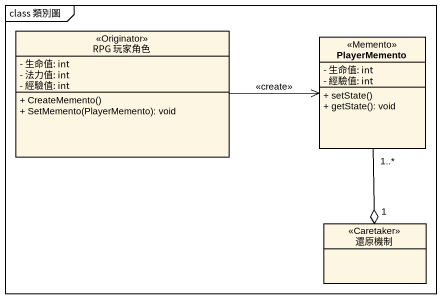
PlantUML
@startuml
mainframe class 類別圖
hide circle
hide empty members
skinparam classAttributeIconSize 0
class "RPG 玩家角色" as RPG_玩家角色 <<Originator>> {
  - 生命值: int
  - 法力值: int
  - 經驗值: int
  + CreateMemento()
  + SetMemento(PlayerMemento): void
}
class PlayerMemento <<Memento>> {
  - 生命值: int
  - 經驗值: int
  + setState()
  + getState(): void
}
class 還原機制 <<Caretaker>>
RPG_玩家角色 -right-> PlayerMemento : <<create>>
PlayerMemento "1..*" --o "1" 還原機制
@enduml
